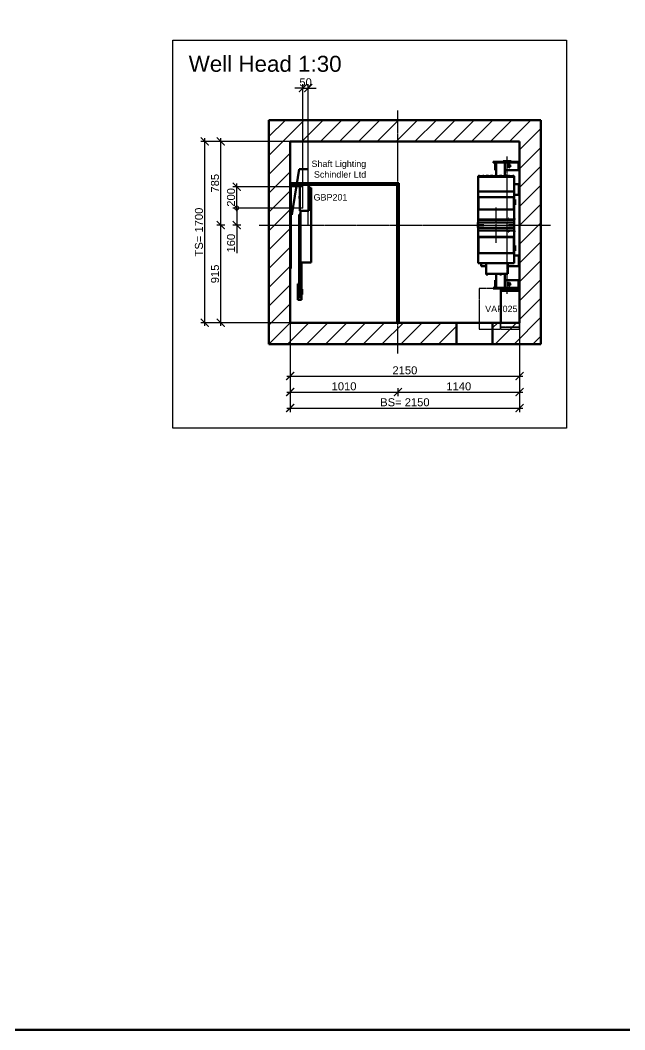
# Model space of a CAD drawing. Header units: millimetres. Extents: x -2854 to 202754, y -48725 to 27067.
# Drawn here: x 60169 to 65832, y -48725 to -39260 of the extents above; entities that cross this region are included whole.
import ezdxf

# ---------------------------------------------------------------- set-up
doc = ezdxf.new("R2010")
doc.units = ezdxf.units.MM
doc.linetypes.add('ACISOTGB', pattern=[9, 4, -1, 1, -1, 1, -1])
doc.linetypes.add('AM_ISO08W050', pattern=[18, 12, -1.5, 3, -1.5])
for name, color, linetype, lineweight in [('AM_0', 7, 'Continuous', 50), ('AM_11', 173, 'ACISOTGB', 25), ('AM_5', 3, 'Continuous', 25), ('AM_8', 1, 'Continuous', 25), ('LDCar-AM_7', 4, 'AM_ISO08W050', 25), ('LDElectricalComponents-AM_0', 7, 'Continuous', 50), ('LDForces-AM_0', 7, 'Continuous', 50), ('LDGear-AM_0', 7, 'Continuous', 50), ('LDGear-AM_7', 4, 'AM_ISO08W050', 25), ('LDGovernor-AM_0', 7, 'Continuous', 50), ('LDShaft-AM_0', 7, 'Continuous', 50), ('LDShaft-AM_5', 3, 'Continuous', 25), ('LDShaft-AM_7', 4, 'AM_ISO08W050', 25)]:
    doc.layers.add(name, color=color, linetype=linetype, lineweight=lineweight)
doc.layers.add('AM_VIEWS', color=1, linetype='Continuous', lineweight=25, plot=False)
doc.styles.add('LD', font='ARIALUNI.ttf')
doc.dimstyles.new('LIFT', dxfattribs={"dimtxt": 2.5, "dimasz": 2.5, "dimexe": 1.25, "dimexo": 0, "dimgap": 0.5, "dimtad": 1, "dimdec": 0, "dimzin": 1, "dimdsep": 46, "dimtxsty": 'LD', "dimblk": 'ARCHTICK', "dimcen": 0, "dimdle": 1, "dimclrd": 3, "dimclre": 3, "dimclrt": 4, "dimadec": 0, "dimazin": 0, "dimtp": 0.1, "dimtm": 0.1, "dimtfac": 0.71, "dimtdec": 0, "dimtix": 1, "dimtmove": 0, "dimatfit": 3, "dimfxl": 1, "dimtolj": 1, "dimarcsym": 0})

# ---------------------------------------------------------------- blocks, each defined once
blk = doc.blocks.new('LD_20260610085844_000001F7')
at = {"layer": 'AM_8'}
for p, q in [((-200, 1567.8), (132.2, 1900)), ((-200, 1744.5), (-44.5, 1900)), ((109, 1700), (309, 1900)), ((285.8, 1700), (485.8, 1900)), ((462.6, 1700), (662.6, 1900)), ((639.3, 1700), (839.3, 1900)), ((816.1, 1700), (1016.1, 1900)), ((992.9, 1700), (1192.9, 1900)), ((1169.7, 1700), (1369.7, 1900)), ((1346.4, 1700), (1546.4, 1900)), ((1523.2, 1700), (1723.2, 1900)), ((1700, 1700), (1900, 1900)), ((1876.8, 1700), (2076.8, 1900)), ((2053.6, 1700), (2253.6, 1900)), ((2150, 1619.7), (2350, 1819.7)), ((2150, 1442.9), (2350, 1642.9)), ((-200, 1391), (0, 1591)), ((2150, 1266.1), (2350, 1466.1)), ((-200, 1214.2), (0, 1414.2)), ((-200, 1037.4), (0, 1237.4)), ((2150, 1089.3), (2350, 1289.3)), ((-200, 860.7), (0, 1060.7)), ((2150, 912.6), (2350, 1112.6)), ((-200, 683.9), (0, 883.9)), ((2150, 735.8), (2350, 935.8)), ((2150, 559), (2350, 759)), ((-200, 507.1), (0, 707.1)), ((2150, 382.2), (2350, 582.2)), ((-200, 330.3), (0, 530.3)), ((2150, 205.5), (2350, 405.5)), ((-200, 153.6), (0, 353.6)), ((2150, 28.7), (2350, 228.7)), ((-200, -23.2), (0, 176.8)), ((-200, -200), (0, 0)), ((-23.2, -200), (176.8, 0)), ((153.6, -200), (353.6, 0)), ((507.1, -200), (707.1, 0)), ((683.9, -200), (883.9, 0)), ((860.7, -200), (1060.7, 0)), ((1037.4, -200), (1237.4, 0)), ((1214.2, -200), (1414.2, 0)), ((1895, -49.5), (1944.5, 0)), ((1921.3, -200), (2121.3, 0)), ((2098.1, -200), (2350, 51.9)), ((330.3, -200), (530.3, 0)), ((1391, -200), (1560, -31)), ((2274.9, -200), (2350, -124.9))]:
    blk.add_line(p, q, dxfattribs=at)
blk = doc.blocks.new('LD_20260610085844_000001F8')
at = {"layer": 'LDShaft-AM_0'}
for p, q in [((0, 1900), (-200, 1900)), ((-200, 1900), (-200, -200)), ((2150, 1900), (0, 1900)), ((2350, 1900), (2150, 1900)), ((2350, -200), (2350, 1900)), ((0, 1700), (0, 1309)), ((0, 0), (0, 1700)), ((0, 1700), (2150, 1700)), ((2150, 299.8), (2150, 1700)), ((2150, 1700), (2150, 0)), ((0, 509), (0, 0)), ((0, 0), (1002, 0)), ((1560, 0), (0, 0)), ((1018, 0), (1972.5, 0)), ((1895, 0), (1560, 0)), ((1560, -200), (1560, 0)), ((2150, 0), (1895, 0)), ((1895, 0), (1895, -200)), ((-200, -200), (0, -200)), ((0, -200), (1560, -200)), ((1560, -200), (1895, -200)), ((1895, -200), (2150, -200)), ((2150, -200), (2350, -200))]:
    blk.add_line(p, q, dxfattribs=at)
blk = doc.blocks.new('LD_20260610085844_000001FA')
at = {"layer": 'LDForces-AM_0'}
for p, q in [((69, 350), (47, 350)), ((69, -350), (69, 350)), ((-29, 133), (-29, -350)), ((-29, -350), (69, -350))]:
    blk.add_line(p, q, dxfattribs=at)
blk = doc.blocks.new('LD_20260610085844_000001FC')
at = {"layer": 'AM_0'}
for p, q in [((0, 170.75), (-177.5, 170.75)), ((-177.5, 170.75), (-177.5, -129)), ((0, -129), (0, 170.75))]:
    blk.add_line(p, q, dxfattribs=at)
at = {"layer": 'AM_11'}
for p, q in [((-178, 191), (-378, 191)), ((-378, 191), (-378, -191)), ((-178, -191), (-178, 191)), ((0, 191), (-178, 191)), ((-178, 191), (-178, 171)), ((0, 171), (0, 191)), ((0, 171), (-178, 171)), ((-178, 171), (-178, -171)), ((-178, 171), (0, 171)), ((0, -171), (0, 171)), ((0, -171), (-178, -171)), ((-178, -171), (-178, -191)), ((-178, -171), (0, -171)), ((0, -191), (0, -171)), ((-378, -191), (-178, -191)), ((-178, -191), (0, -191))]:
    blk.add_line(p, q, dxfattribs=at)
blk = doc.blocks.new('LD_20260610085844_000001FD')
at = {"layer": 'AM_0'}
for p, q in [((-10, 100), (-22, 100)), ((-22, 100), (-22, -676)), ((0, -612.75), (0, -350)), ((-22, -551), (-35, -551)), ((-35, -551), (-35, -701)), ((0, -612.75), (-2, -612.75)), ((-2, -612.75), (-2, -639.25)), ((-2, -639.25), (0, -639.25)), ((0, -601), (0, -621)), ((5, -601), (0, -601)), ((0, -639.25), (0, -612.75)), ((0, -621), (0, -631)), ((5, -621), (0, -621)), ((0, -631), (0, -651)), ((0, -631), (5, -631)), ((0, -676), (0, -639.25)), ((0, -651), (5, -651)), ((5, -621), (5, -601)), ((5, -631), (5, -621)), ((5, -651), (5, -631)), ((-35, -701), (0, -701)), ((-22, -676), (0, -676)), ((0, -701), (0, -676))]:
    blk.add_line(p, q, dxfattribs=at)
blk = doc.blocks.new('LD_20260610085844_00000200')
at = {"layer": 'AM_0'}
for p, q in [((-72, -35), (-72, -45)), ((-72, -45), (-71.5, -45))]:
    blk.add_line(p, q, dxfattribs=at)
blk = doc.blocks.new('LD_20260610085844_00000201')
at = {"layer": 'LDShaft-AM_7'}
for p, q in [((0, -1205), (0, 1075)), ((-1300, 0), (1430, 0))]:
    blk.add_line(p, q, dxfattribs=at)
blk = doc.blocks.new('LD_20260610085844_00000203')
at = {"layer": 'LDElectricalComponents-AM_0'}
for p, q in [((8, 400), (0, 400)), ((0, 400), (0, 384)), ((0, 384), (0, -400)), ((0, 384), (8, 384)), ((1018, 400), (8, 400)), ((8, 400), (8, 384)), ((8, 384), (8, 400)), ((8, -400), (8, 384)), ((8, 384), (1018, 384)), ((1002, 384), (1002, -909)), ((1018, 384), (1002, 384)), ((1018, 384), (1018, 400)), ((1018, -909), (1018, 384)), ((0, -400), (8, -400))]:
    blk.add_line(p, q, dxfattribs=at)
blk = doc.blocks.new('LD_20260610085844_00000206')
at = {"layer": 'LDGovernor-AM_0'}
for p, q in [((-28, 118), (-28, -127)), ((54, -127), (54, 118)), ((-28, 10), (-32, 10)), ((-32, 10), (-32, 9.2)), ((-32, 9.2), (-32, 7.1)), ((-32, 7.1), (-32, 3.8)), ((-32, 3.8), (-32, 0)), ((-32, 0), (-32, -3.8)), ((72, 70), (54, 70)), ((58, 10), (54, 10)), ((58, 9.2), (58, 10)), ((58, 7.1), (58, 9.2)), ((58, 3.8), (58, 7.1)), ((58, 0), (58, 3.8)), ((58, -3.8), (58, 0)), ((72, -50), (72, 70)), ((-32, -3.8), (-32, -7.1)), ((-32, -7.1), (-32, -9.2)), ((-32, -9.2), (-32, -10)), ((-32, -10), (-28, -10)), ((54, -10), (58, -10)), ((71, -30), (54, -30)), ((54, -70), (71, -70)), ((58, -7.1), (58, -3.8)), ((58, -9.2), (58, -7.1)), ((58, -10), (58, -9.2)), ((71, -70), (71, -30)), ((71, -50), (72, -50)), ((-28, -127), (54, -127))]:
    blk.add_line(p, q, dxfattribs=at)
blk = doc.blocks.new('LD_20260610085844_0000020A')
at = {"layer": 'AM_0'}
for p, q in [((-10, 37.5), (-15, 37.5)), ((-15, 37.5), (-15, -37.5)), ((-15, -37.5), (-10, -37.5))]:
    blk.add_line(p, q, dxfattribs=at)
blk = doc.blocks.new('LD_20260610085844_0000020E')
at = {"layer": 'LDForces-AM_0'}
for p, q in [((2107, 1155), (2098.8, 1155)), ((2098.8, 1152.5), (2109, 1152.5)), ((2109, 1152.5), (2098.8, 1152.5)), ((2098.8, 1147.5), (2109, 1147.5)), ((2109, 1147.5), (2098.8, 1147.5)), ((2098.8, 1142.5), (2109, 1142.5)), ((2109, 1142.5), (2098.8, 1142.5)), ((2098.8, 1137.5), (2109, 1137.5)), ((2109, 1137.5), (2098.8, 1137.5)), ((2109, 1152.5), (2107, 1155)), ((2107, 1150), (2109, 1152.5)), ((2109, 1147.5), (2107, 1150)), ((2107, 1145), (2109, 1147.5)), ((2109, 1142.5), (2107, 1145)), ((2107, 1140), (2109, 1142.5)), ((2109, 1137.5), (2107, 1140)), ((2107, 1135), (2109, 1137.5)), ((2098.8, 1132.5), (2109, 1132.5)), ((2109, 1132.5), (2098.8, 1132.5)), ((2098.8, 1127.5), (2109, 1127.5)), ((2109, 1127.5), (2098.8, 1127.5)), ((2098.8, 1122.5), (2109, 1122.5)), ((2109, 1122.5), (2098.8, 1122.5)), ((2098.8, 1117.5), (2109, 1117.5)), ((2109, 1117.5), (2098.8, 1117.5)), ((2098.8, 1112.5), (2109, 1112.5)), ((2109, 1112.5), (2098.8, 1112.5)), ((2098.8, 1107.5), (2109, 1107.5)), ((2109, 1107.5), (2098.8, 1107.5)), ((2098.8, 1105), (2107, 1105)), ((2109, 1132.5), (2107, 1135)), ((2107, 1130), (2109, 1132.5)), ((2109, 1127.5), (2107, 1130)), ((2107, 1125), (2109, 1127.5)), ((2109, 1122.5), (2107, 1125)), ((2107, 1120), (2109, 1122.5)), ((2109, 1117.5), (2107, 1120)), ((2107, 1115), (2109, 1117.5)), ((2109, 1112.5), (2107, 1115)), ((2107, 1110), (2109, 1112.5)), ((2109, 1107.5), (2107, 1110)), ((2107, 1105), (2109, 1107.5)), ((2107, 725), (2098.8, 725)), ((2098.8, 722.5), (2109, 722.5)), ((2109, 722.5), (2098.8, 722.5)), ((2098.8, 717.5), (2109, 717.5)), ((2109, 717.5), (2098.8, 717.5)), ((2098.8, 712.5), (2109, 712.5)), ((2109, 712.5), (2098.8, 712.5)), ((2098.8, 707.5), (2109, 707.5)), ((2109, 707.5), (2098.8, 707.5)), ((2098.8, 702.5), (2109, 702.5)), ((2109, 702.5), (2098.8, 702.5)), ((2098.8, 697.5), (2109, 697.5)), ((2109, 697.5), (2098.8, 697.5)), ((2098.8, 692.5), (2109, 692.5)), ((2109, 692.5), (2098.8, 692.5)), ((2098.8, 687.5), (2109, 687.5)), ((2109, 687.5), (2098.8, 687.5)), ((2098.8, 682.5), (2109, 682.5)), ((2109, 682.5), (2098.8, 682.5)), ((2098.8, 677.5), (2109, 677.5)), ((2109, 677.5), (2098.8, 677.5)), ((2098.8, 675), (2107, 675)), ((2109, 722.5), (2107, 725)), ((2107, 720), (2109, 722.5)), ((2109, 717.5), (2107, 720)), ((2107, 715), (2109, 717.5)), ((2109, 712.5), (2107, 715)), ((2107, 710), (2109, 712.5)), ((2109, 707.5), (2107, 710)), ((2107, 705), (2109, 707.5)), ((2109, 702.5), (2107, 705)), ((2107, 700), (2109, 702.5)), ((2109, 697.5), (2107, 700)), ((2107, 695), (2109, 697.5)), ((2109, 692.5), (2107, 695)), ((2107, 690), (2109, 692.5)), ((2109, 687.5), (2107, 690)), ((2107, 685), (2109, 687.5)), ((2109, 682.5), (2107, 685)), ((2107, 680), (2109, 682.5)), ((2109, 677.5), (2107, 680)), ((2107, 675), (2109, 677.5))]:
    blk.add_line(p, q, dxfattribs=at)
blk = doc.blocks.new('LD_20260610085844_00000213')
at = {"layer": 'AM_0'}
for p, q in [((37.5, 15), (-37.5, 15)), ((-37.5, 15), (-37.5, 8)), ((37.5, 8), (37.5, 15))]:
    blk.add_line(p, q, dxfattribs=at)
blk = doc.blocks.new('LD_20260610085844_00000216')
at = {"layer": 'AM_0'}
for p, q in [((-37.5, -8), (-37.5, -15)), ((-37.5, -15), (37.5, -15)), ((37.5, -15), (37.5, -8))]:
    blk.add_line(p, q, dxfattribs=at)
blk = doc.blocks.new('LD_20260610085844_00000218')
at = {"layer": 'LDCar-AM_7'}
blk.add_line((0, -644), (0, 644), dxfattribs=at)
blk = doc.blocks.new('LD_20260610085844_00000219')
at = {"layer": 'LDGear-AM_0'}
for p, q in [((170, 452), (-170, 452)), ((-170, 452), (-170, 316)), ((-168.2, 456.5), (-168.5, 456.5)), ((-168.5, 456.5), (-168.5, 453.5)), ((168.5, 453.5), (-168.5, 453.5)), ((-168.5, 453.5), (-168.5, 452)), ((168.5, 453.5), (-168.5, 453.5)), ((-168.5, 453.5), (-168.5, 452)), ((168.5, 453.5), (-168.5, 453.5)), ((-168.5, 453.5), (-168.5, 452)), ((-168.5, 452), (168.5, 452)), ((-168.5, 452), (168.5, 452)), ((-168.5, 452), (168.5, 452)), ((-167.3, 456.5), (-168.2, 456.5)), ((-84.1, 457.6), (-167.9, 457.6)), ((-167.9, 457.6), (-167.9, 456.5)), ((-166, 456.5), (-167.3, 456.5)), ((-166.1, 460.7), (-166.5, 460.7)), ((-166.5, 460.7), (-166.5, 457.6)), ((-165.1, 460.7), (-166.1, 460.7)), ((-164.5, 456.5), (-166, 456.5)), ((-163.6, 460.7), (-165.1, 460.7)), ((-163, 456.5), (-164.5, 456.5)), ((-161.8, 460.7), (-163.6, 460.7)), ((-161.7, 456.5), (-163, 456.5)), ((-159.9, 460.7), (-161.8, 460.7)), ((-160.8, 456.5), (-161.7, 456.5)), ((-160.5, 456.5), (-160.8, 456.5)), ((-160.5, 453.5), (-160.5, 456.5)), ((-160.5, 453.5), (-84.1, 453.5)), ((-158.4, 460.7), (-159.9, 460.7)), ((-157.4, 460.7), (-158.4, 460.7)), ((-157, 460.7), (-157.4, 460.7)), ((-157, 457.6), (-157, 460.7)), ((-42.1, 457.6), (-125.9, 457.6)), ((-125.9, 457.6), (-125.9, 453.5)), ((-125.9, 453.5), (-42.1, 453.5)), ((-124.1, 460.7), (-124.5, 460.7)), ((-124.5, 460.7), (-124.5, 457.6)), ((-123.1, 460.7), (-124.1, 460.7)), ((-121.6, 460.7), (-123.1, 460.7)), ((-119.8, 460.7), (-121.6, 460.7)), ((-117.9, 460.7), (-119.8, 460.7)), ((-116.4, 460.7), (-117.9, 460.7)), ((-115.4, 460.7), (-116.4, 460.7)), ((-115, 460.7), (-115.4, 460.7)), ((-115, 457.6), (-115, 460.7)), ((-94.6, 460.7), (-95, 460.7)), ((-95, 460.7), (-95, 457.6)), ((-93.6, 460.7), (-94.6, 460.7)), ((-92.1, 460.7), (-93.6, 460.7)), ((-90.2, 460.7), (-92.1, 460.7)), ((-88.4, 460.7), (-90.2, 460.7)), ((-86.9, 460.7), (-88.4, 460.7)), ((-85.9, 460.7), (-86.9, 460.7)), ((-85.5, 460.7), (-85.9, 460.7)), ((-85.5, 457.6), (-85.5, 460.7)), ((-84.1, 453.5), (-84.1, 457.6)), ((-0.1, 457.6), (-83.9, 457.6)), ((-83.9, 457.6), (-83.9, 453.5)), ((-83.9, 453.5), (-4, 453.5)), ((-82.1, 460.7), (-82.5, 460.7)), ((-82.5, 460.7), (-82.5, 457.6)), ((-82.1, 460.7), (-82.5, 460.7)), ((-82.5, 460.7), (-82.5, 457.6)), ((-81.1, 460.7), (-82.1, 460.7)), ((-81.1, 460.7), (-82.1, 460.7)), ((-79.6, 460.7), (-81.1, 460.7)), ((-79.6, 460.7), (-81.1, 460.7)), ((-77.8, 460.7), (-79.6, 460.7)), ((-77.8, 460.7), (-79.6, 460.7)), ((-75.9, 460.7), (-77.8, 460.7)), ((-75.9, 460.7), (-77.8, 460.7)), ((-74.4, 460.7), (-75.9, 460.7)), ((-74.4, 460.7), (-75.9, 460.7)), ((-73.4, 460.7), (-74.4, 460.7)), ((-73.4, 460.7), (-74.4, 460.7)), ((-73, 460.7), (-73.4, 460.7)), ((-73, 460.7), (-73.4, 460.7)), ((-73, 457.6), (-73, 460.7)), ((-73, 457.6), (-73, 460.7)), ((-52.6, 460.7), (-53, 460.7)), ((-53, 460.7), (-53, 457.6)), ((-51.6, 460.7), (-52.6, 460.7)), ((-50.1, 460.7), (-51.6, 460.7)), ((-48.2, 460.7), (-50.1, 460.7)), ((-46.4, 460.7), (-48.2, 460.7)), ((-44.9, 460.7), (-46.4, 460.7)), ((-43.9, 460.7), (-44.9, 460.7)), ((-43.5, 460.7), (-43.9, 460.7)), ((-43.5, 457.6), (-43.5, 460.7)), ((-42.1, 453.5), (-42.1, 457.6)), ((41.9, 457.6), (-41.9, 457.6)), ((-41.9, 457.6), (-41.9, 453.5)), ((-41.9, 453.5), (-4, 453.5)), ((-40.1, 460.7), (-40.5, 460.7)), ((-40.5, 460.7), (-40.5, 457.6)), ((-39.1, 460.7), (-40.1, 460.7)), ((-37.6, 460.7), (-39.1, 460.7)), ((-35.8, 460.7), (-37.6, 460.7)), ((-33.9, 460.7), (-35.8, 460.7)), ((-32.4, 460.7), (-33.9, 460.7)), ((-31.4, 460.7), (-32.4, 460.7)), ((-31, 460.7), (-31.4, 460.7)), ((-31, 457.6), (-31, 460.7)), ((-10.6, 460.7), (-11, 460.7)), ((-11, 460.7), (-11, 457.6)), ((-10.6, 460.7), (-11, 460.7)), ((-11, 460.7), (-11, 457.6)), ((-9.6, 460.7), (-10.6, 460.7)), ((-9.6, 460.7), (-10.6, 460.7)), ((-8.1, 460.7), (-9.6, 460.7)), ((-8.1, 460.7), (-9.6, 460.7)), ((-6.2, 460.7), (-8.1, 460.7)), ((-6.2, 460.7), (-8.1, 460.7)), ((-4.4, 460.7), (-6.2, 460.7)), ((-4.4, 460.7), (-6.2, 460.7)), ((-2.9, 460.7), (-4.4, 460.7)), ((-2.9, 460.7), (-4.4, 460.7)), ((-3.7, 456.5), (-4, 456.5)), ((-4, 456.5), (-4, 453.5)), ((-2.8, 456.5), (-3.7, 456.5)), ((-1.9, 460.7), (-2.9, 460.7)), ((-1.9, 460.7), (-2.9, 460.7)), ((-1.5, 456.5), (-2.8, 456.5)), ((-1.5, 460.7), (-1.9, 460.7)), ((-1.5, 460.7), (-1.9, 460.7)), ((-1.5, 457.6), (-1.5, 460.7)), ((-1.5, 457.6), (-1.5, 460.7)), ((0, 456.5), (-1.5, 456.5)), ((-0.1, 456.5), (-0.1, 457.6)), ((1.5, 456.5), (0, 456.5)), ((83.9, 457.6), (0.1, 457.6)), ((0.1, 457.6), (0.1, 456.5)), ((1.9, 460.7), (1.5, 460.7)), ((1.5, 460.7), (1.5, 457.6)), ((1.9, 460.7), (1.5, 460.7)), ((1.5, 460.7), (1.5, 457.6)), ((2.8, 456.5), (1.5, 456.5)), ((2.9, 460.7), (1.9, 460.7)), ((2.9, 460.7), (1.9, 460.7)), ((3.7, 456.5), (2.8, 456.5)), ((4.4, 460.7), (2.9, 460.7)), ((4.4, 460.7), (2.9, 460.7)), ((4, 456.5), (3.7, 456.5)), ((4, 453.5), (4, 456.5)), ((4, 453.5), (41.9, 453.5)), ((4, 453.5), (83.9, 453.5)), ((6.2, 460.7), (4.4, 460.7)), ((6.2, 460.7), (4.4, 460.7)), ((8.1, 460.7), (6.2, 460.7)), ((8.1, 460.7), (6.2, 460.7)), ((9.6, 460.7), (8.1, 460.7)), ((9.6, 460.7), (8.1, 460.7)), ((10.6, 460.7), (9.6, 460.7)), ((10.6, 460.7), (9.6, 460.7)), ((11, 460.7), (10.6, 460.7)), ((11, 460.7), (10.6, 460.7)), ((11, 457.6), (11, 460.7)), ((11, 457.6), (11, 460.7)), ((31.4, 460.7), (31, 460.7)), ((31, 460.7), (31, 457.6)), ((32.4, 460.7), (31.4, 460.7)), ((33.9, 460.7), (32.4, 460.7)), ((35.8, 460.7), (33.9, 460.7)), ((37.6, 460.7), (35.8, 460.7)), ((39.1, 460.7), (37.6, 460.7)), ((40.1, 460.7), (39.1, 460.7)), ((40.5, 460.7), (40.1, 460.7)), ((40.5, 457.6), (40.5, 460.7)), ((41.9, 453.5), (41.9, 457.6)), ((125.9, 457.6), (42.1, 457.6)), ((42.1, 457.6), (42.1, 453.5)), ((42.1, 453.5), (125.9, 453.5)), ((43.9, 460.7), (43.5, 460.7)), ((43.5, 460.7), (43.5, 457.6)), ((44.9, 460.7), (43.9, 460.7)), ((46.4, 460.7), (44.9, 460.7)), ((48.2, 460.7), (46.4, 460.7)), ((50.1, 460.7), (48.2, 460.7)), ((51.6, 460.7), (50.1, 460.7)), ((52.6, 460.7), (51.6, 460.7)), ((53, 460.7), (52.6, 460.7)), ((53, 457.6), (53, 460.7)), ((73.4, 460.7), (73, 460.7)), ((73, 460.7), (73, 457.6)), ((73.4, 460.7), (73, 460.7)), ((73, 460.7), (73, 457.6)), ((74.4, 460.7), (73.4, 460.7)), ((74.4, 460.7), (73.4, 460.7)), ((75.9, 460.7), (74.4, 460.7)), ((75.9, 460.7), (74.4, 460.7)), ((77.8, 460.7), (75.9, 460.7)), ((77.8, 460.7), (75.9, 460.7)), ((79.6, 460.7), (77.8, 460.7)), ((79.6, 460.7), (77.8, 460.7)), ((81.1, 460.7), (79.6, 460.7)), ((81.1, 460.7), (79.6, 460.7)), ((82.1, 460.7), (81.1, 460.7)), ((82.1, 460.7), (81.1, 460.7)), ((82.5, 460.7), (82.1, 460.7)), ((82.5, 460.7), (82.1, 460.7)), ((82.5, 457.6), (82.5, 460.7)), ((82.5, 457.6), (82.5, 460.7)), ((83.9, 453.5), (83.9, 457.6)), ((167.9, 457.6), (84.1, 457.6)), ((84.1, 457.6), (84.1, 453.5)), ((84.1, 453.5), (160.5, 453.5)), ((85.9, 460.7), (85.5, 460.7)), ((85.5, 460.7), (85.5, 457.6)), ((86.9, 460.7), (85.9, 460.7)), ((88.4, 460.7), (86.9, 460.7)), ((90.2, 460.7), (88.4, 460.7)), ((92.1, 460.7), (90.2, 460.7)), ((93.6, 460.7), (92.1, 460.7)), ((94.6, 460.7), (93.6, 460.7)), ((95, 460.7), (94.6, 460.7)), ((95, 457.6), (95, 460.7)), ((115.4, 460.7), (115, 460.7)), ((115, 460.7), (115, 457.6)), ((116.4, 460.7), (115.4, 460.7)), ((117.9, 460.7), (116.4, 460.7)), ((119.8, 460.7), (117.9, 460.7)), ((121.6, 460.7), (119.8, 460.7)), ((123.1, 460.7), (121.6, 460.7)), ((124.1, 460.7), (123.1, 460.7)), ((124.5, 460.7), (124.1, 460.7)), ((124.5, 457.6), (124.5, 460.7)), ((125.9, 453.5), (125.9, 457.6)), ((157.4, 460.7), (157, 460.7)), ((157, 460.7), (157, 457.6)), ((158.4, 460.7), (157.4, 460.7)), ((159.9, 460.7), (158.4, 460.7)), ((161.8, 460.7), (159.9, 460.7)), ((160.8, 456.5), (160.5, 456.5)), ((160.5, 456.5), (160.5, 453.5)), ((161.7, 456.5), (160.8, 456.5)), ((163, 456.5), (161.7, 456.5)), ((163.6, 460.7), (161.8, 460.7)), ((164.5, 456.5), (163, 456.5)), ((165.1, 460.7), (163.6, 460.7)), ((166, 456.5), (164.5, 456.5)), ((166.1, 460.7), (165.1, 460.7)), ((167.3, 456.5), (166, 456.5)), ((166.5, 460.7), (166.1, 460.7)), ((166.5, 457.6), (166.5, 460.7)), ((168.2, 456.5), (167.3, 456.5)), ((167.9, 456.5), (167.9, 457.6)), ((168.5, 456.5), (168.2, 456.5)), ((168.5, 453.5), (168.5, 456.5)), ((168.5, 452), (168.5, 453.5)), ((168.5, 452), (168.5, 453.5)), ((168.5, 452), (168.5, 453.5)), ((170, 316), (170, 452)), ((-170, 316), (-170, 263)), ((-170, 316), (170, 316)), ((170, 263), (170, 316)), ((-170, 263), (170, 263)), ((-165.1, 263), (-168.8, 263)), ((-168.8, 263), (-168.8, 145)), ((165.1, 263), (-165.1, 263)), ((-165.1, 263), (-165.1, 145)), ((165.1, 145), (165.1, 263)), ((168.8, 263), (165.1, 263)), ((168.8, 145), (168.8, 263)), ((169, 145), (-169, 145)), ((-169, 145), (-169, 51.5)), ((169, 51.5), (169, 145)), ((-170, 23.2), (-171, 23.2)), ((-171, 23.2), (-171, -23.2)), ((170, 50), (-170, 50)), ((-170, 50), (-170, 25)), ((-170, 25), (170, 25)), ((170, 25), (-170, 25)), ((-170, 25), (-170, 0)), ((-170, -23.2), (-170, 23.2)), ((-170, 0), (-116, 0)), ((-116, 0), (-170, 0)), ((-170, 0), (-170, -25)), ((-169, 51.5), (169, 51.5)), ((168, 51.5), (-168, 51.5)), ((-168, 51.5), (-168, 50)), ((116, 0), (170, 0)), ((170, 0), (116, 0)), ((118.2, 61.5), (116.7, 61.5)), ((116.7, 53.5), (118.2, 53.5)), ((119.8, 61.5), (118.2, 61.5)), ((118.2, 61.5), (118.2, 53.5)), ((118.2, 53.5), (118.2, 61.5)), ((118.2, 53.5), (119.8, 53.5)), ((168, 50), (168, 51.5)), ((170.6, 61.5), (169, 61.5)), ((169, 53.5), (170.6, 53.5)), ((170, 25), (170, 50)), ((170, 0), (170, 25)), ((170, -25), (170, 0)), ((170.6, 53.5), (170.6, 61.5)), ((-171, -23.2), (-170, -23.2)), ((170, -25), (-170, -25)), ((-170, -25), (-170, -50)), ((-170, -25), (170, -25)), ((-170, -50), (170, -50)), ((169, -51.5), (-169, -51.5)), ((-169, -51.5), (-169, -110)), ((-166.8, -50), (-166.8, -51.5)), ((118.2, -53.5), (116.7, -53.5)), ((116.7, -61.5), (118.2, -61.5)), ((118.2, -53.5), (118.2, -61.5)), ((119.8, -53.5), (118.2, -53.5)), ((118.2, -61.5), (118.2, -53.5)), ((118.2, -61.5), (119.8, -61.5)), ((166.8, -51.5), (166.8, -50)), ((169, -110), (169, -51.5)), ((170.6, -53.5), (169, -53.5)), ((169, -61.5), (170.6, -61.5)), ((170, -50), (170, -25)), ((170.6, -61.5), (170.6, -53.5)), ((-169, -110), (169, -110)), ((-164.8, -113), (-168.8, -113)), ((-168.8, -113), (-168.8, -263)), ((-166.8, -110), (-166.8, -113)), ((-164.8, -113), (-164.8, -263)), ((164.8, -113), (-164.8, -113)), ((-121.8, -113), (-121.8, -110)), ((-61.5, -110), (-61.5, -113)), ((61.5, -113), (61.5, -110)), ((121.8, -110), (121.8, -113)), ((164.8, -263), (164.8, -113)), ((168.8, -113), (164.8, -113)), ((166.8, -113), (166.8, -110)), ((168.8, -263), (168.8, -113)), ((170, -263), (-170, -263)), ((-170, -263), (-170, -356)), ((-168.8, -263), (-164.8, -263)), ((-164.8, -263), (164.8, -263)), ((164.8, -263), (168.8, -263)), ((170, -356), (170, -263)), ((-170, -356), (170, -356)), ((-94.5, -356), (-94.5, -463.2)), ((107.9, -456.7), (107.9, -356)), ((-94.5, -463.2), (-93.9, -463.2)), ((-93.9, -463.2), (-92.2, -463.2)), ((-92.6, -456.7), (-86, -456.7)), ((-92.2, -463.2), (-89.6, -463.2)), ((-89.6, -463.2), (-86.5, -463.2)), ((-86.5, -463.2), (-83.4, -463.2)), ((-86, -456.7), (-64.1, -456.7)), ((-83.4, -463.2), (-80.8, -463.2)), ((-80.8, -463.2), (-79.1, -463.2)), ((-79.1, -463.2), (-78.5, -463.2)), ((-78.5, -463.2), (-78.5, -456.7)), ((-64.1, -456.7), (-31.4, -456.7)), ((-31.4, -456.7), (7.1, -456.7)), ((7.1, -456.7), (45.7, -456.7)), ((35.2, -456.7), (35.2, -463.2)), ((35.2, -463.2), (35.9, -463.2)), ((35.9, -463.2), (37.6, -463.2)), ((37.6, -463.2), (40.2, -463.2)), ((40.2, -463.2), (43.2, -463.2)), ((43.2, -463.2), (46.3, -463.2)), ((45.7, -456.7), (78.4, -456.7)), ((46.3, -463.2), (48.9, -463.2)), ((48.9, -463.2), (50.6, -463.2)), ((50.6, -463.2), (51.2, -463.2)), ((51.2, -463.2), (51.2, -456.7)), ((78.4, -456.7), (100.2, -456.7)), ((100.2, -456.7), (107.9, -456.7))]:
    blk.add_line(p, q, dxfattribs=at)
blk = doc.blocks.new('LD_20260610085844_0000021A')
at = {"layer": 'LDGear-AM_7'}
for p, q in [((0, -165), (0, 165)), ((-116, 0), (116, 0))]:
    blk.add_line(p, q, dxfattribs=at)
blk = doc.blocks.new('LD_20260610085844_0000021B')
at = {"layer": 'LDGear-AM_0'}
for p, q in [((218.5, 593), (-28, 593)), ((-28, 593), (-28, 588)), ((-28, 588), (213.5, 588)), ((-10, 588), (-10, 515.5)), ((0, 588), (0, 457.7)), ((80, 460.7), (80, 588)), ((120, 568.5), (114.8, 567.5)), ((125.2, 567.5), (120, 568.5)), ((210.5, 515.5), (210.5, 588)), ((213.5, 588), (213.5, 513)), ((218.5, 513), (218.5, 593)), ((-10, 515.5), (0, 515.5)), ((80, 515.5), (210.5, 515.5)), ((107.5, 560.2), (106.5, 555)), ((106.5, 555), (107.5, 549.8)), ((109.6, 563.3), (107.5, 560.2)), ((107.5, 549.8), (109.6, 546.7)), ((109.6, 564), (109.6, 546)), ((130.4, 564), (109.6, 564)), ((109.6, 546), (130.4, 546)), ((110.5, 564.5), (110.1, 564)), ((110.1, 546), (110.5, 545.5)), ((114.8, 567.5), (110.5, 564.5)), ((110.5, 545.5), (114.8, 542.5)), ((111.7, 558.4), (111, 555)), ((111, 555), (111.7, 551.6)), ((113.6, 561.4), (111.7, 558.4)), ((111.7, 551.6), (113.6, 548.6)), ((116.6, 563.3), (113.6, 561.4)), ((113.6, 548.6), (116.6, 546.7)), ((114.8, 542.5), (120, 541.5)), ((120, 564), (116.6, 563.3)), ((116.6, 546.7), (120, 546)), ((123.4, 563.3), (120, 564)), ((120, 546), (123.4, 546.7)), ((120, 541.5), (125.2, 542.5)), ((126.4, 561.4), (123.4, 563.3)), ((123.4, 546.7), (126.4, 548.6)), ((129.5, 564.5), (125.2, 567.5)), ((125.2, 542.5), (129.5, 545.5)), ((128.3, 558.4), (126.4, 561.4)), ((126.4, 548.6), (128.3, 551.6)), ((129, 555), (128.3, 558.4)), ((128.3, 551.6), (129, 555)), ((129.9, 564), (129.5, 564.5)), ((129.5, 545.5), (129.9, 546)), ((130.4, 546), (130.4, 564)), ((132.5, 560.2), (130.4, 563.3)), ((130.4, 546.7), (132.5, 549.8)), ((133.5, 555), (132.5, 560.2)), ((132.5, 549.8), (133.5, 555)), ((213.5, 513), (218.5, 513)), ((211, 385), (170, 385)), ((211, 285), (211, 385)), ((170, 285), (211, 285)), ((80, -113), (80, -110)), ((80, -110), (80, -110.5)), ((80, -110.5), (80, -113)), ((81.8, -110.5), (81.8, -110)), ((83.5, -110), (81.8, -110)), ((81.8, -113), (81.8, -110.5)), ((81.8, -111), (81.8, -113)), ((92.6, -111), (81.8, -111)), ((82.1, -111), (82.1, -113)), ((92.9, -111), (82.1, -111)), ((83.5, -111), (83.5, -110)), ((92.6, -113), (92.6, -111)), ((92.9, -113), (92.9, -111)), ((108.2, -111), (92.9, -111)), ((108.2, -111.7), (108.2, -111)), ((108.2, -113), (108.2, -111.7)), ((-139, -356), (-139, -385)), ((211, -285), (170, -285)), ((211, -385), (211, -285)), ((-139, -385), (-94.5, -385)), ((0, -456.7), (0, -588)), ((80, -588), (80, -456.7)), ((107.9, -385), (211, -385)), ((0, -515.5), (-10, -515.5)), ((-10, -515.5), (-10, -588)), ((210.5, -515.5), (80, -515.5)), ((107.5, -549.8), (106.5, -555)), ((106.5, -555), (107.5, -560.2)), ((109.6, -546.7), (107.5, -549.8)), ((107.5, -560.2), (109.6, -563.3)), ((109.6, -546), (109.6, -564)), ((130.4, -546), (109.6, -546)), ((109.6, -564), (130.4, -564)), ((110.5, -545.5), (110.1, -546)), ((110.1, -564), (110.5, -564.5)), ((114.8, -542.5), (110.5, -545.5)), ((110.5, -564.5), (114.8, -567.5)), ((111.7, -551.6), (111, -555)), ((111, -555), (111.7, -558.4)), ((113.6, -548.6), (111.7, -551.6)), ((111.7, -558.4), (113.6, -561.4)), ((116.6, -546.7), (113.6, -548.6)), ((113.6, -561.4), (116.6, -563.3)), ((120, -541.5), (114.8, -542.5)), ((114.8, -567.5), (120, -568.5)), ((120, -546), (116.6, -546.7)), ((116.6, -563.3), (120, -564)), ((125.2, -542.5), (120, -541.5)), ((123.4, -546.7), (120, -546)), ((120, -564), (123.4, -563.3)), ((120, -568.5), (125.2, -567.5)), ((126.4, -548.6), (123.4, -546.7)), ((123.4, -563.3), (126.4, -561.4)), ((129.5, -545.5), (125.2, -542.5)), ((125.2, -567.5), (129.5, -564.5)), ((128.3, -551.6), (126.4, -548.6)), ((126.4, -561.4), (128.3, -558.4)), ((129, -555), (128.3, -551.6)), ((128.3, -558.4), (129, -555)), ((129.9, -546), (129.5, -545.5)), ((129.5, -564.5), (129.9, -564)), ((130.4, -564), (130.4, -546)), ((132.5, -549.8), (130.4, -546.7)), ((130.4, -563.3), (132.5, -560.2)), ((133.5, -555), (132.5, -549.8)), ((132.5, -560.2), (133.5, -555)), ((210.5, -588), (210.5, -515.5)), ((218.5, -513), (213.5, -513)), ((213.5, -513), (213.5, -588)), ((218.5, -593), (218.5, -513)), ((213.5, -588), (-28, -588)), ((-28, -588), (-28, -593)), ((-28, -593), (218.5, -593))]:
    blk.add_line(p, q, dxfattribs=at)
blk = doc.blocks.new('_DotSmall')
at = {"color": 0, "linetype": 'ByBlock', "const_width": 0.5}
blk.add_lwpolyline([(-0.0625, 0, 1), (0.0625, 0, 1)], format="xyb", close=True, dxfattribs=at)
blk = doc.blocks.new('_ArchTick')
at = {"color": 0, "linetype": 'ByBlock', "const_width": 0.15}
blk.add_lwpolyline([(-0.5, -0.5), (0.5, 0.5)], dxfattribs=at)
blk = doc.blocks.new('*D2347')
at = {"layer": 'Defpoints', "color": 0, "transparency": 16777216}
for p in [(62197.4, -41021.3), (62234.9, -41021.3), (62234.9, -41181.3)]:
    blk.add_point(p, dxfattribs=at)
at = {"layer": 'LDShaft-AM_5', "color": 3, "lineweight": -2, "transparency": 16777216}
for p, q in [((62234.9, -41021.3), (62159.9, -41021.3)), ((62197.4, -41021.3), (62197.4, -41211.3)), ((62234.9, -41181.3), (62159.9, -41181.3)), ((62197.4, -41181.3), (62197.4, -41444.8))]:
    blk.add_line(p, q, dxfattribs=at)
at = {"layer": 'LDShaft-AM_5', "color": 3, "lineweight": -2, "transparency": 16777216, "xscale": 75, "yscale": 75, "zscale": 75}
for name, p, rotation in [('_DotSmall', (62197.4, -41021.3), 90), ('_ArchTick', (62197.4, -41181.3), 270)]:
    blk.add_blockref(name, p, dxfattribs=dict(at, rotation=rotation))
at = {"layer": 'LDShaft-AM_5', "color": 4, "transparency": 16777216, "insert": (62144.1, -41350.5), "char_height": 75, "attachment_point": 5, "rotation": 90, "style": 'LD'}
blk.add_mtext('\\A1;160', dxfattribs=at)
blk = doc.blocks.new('*D2348')
at = {"layer": 'Defpoints', "color": 0, "transparency": 16777216}
for p in [(62197.4, -40821.3), (62817.4, -40821.3), (62817.4, -41021.3)]:
    blk.add_point(p, dxfattribs=at)
at = {"layer": 'LDShaft-AM_5', "color": 3, "lineweight": -2, "transparency": 16777216}
for p, q in [((62197.4, -41051.3), (62197.4, -40791.3)), ((62817.4, -40821.3), (62159.9, -40821.3)), ((62817.4, -41021.3), (62159.9, -41021.3))]:
    blk.add_line(p, q, dxfattribs=at)
at = {"layer": 'LDShaft-AM_5', "color": 3, "lineweight": -2, "transparency": 16777216, "xscale": 75, "yscale": 75, "zscale": 75}
for name, p, rotation in [('_ArchTick', (62197.4, -40821.3), 90), ('_DotSmall', (62197.4, -41021.3), 270)]:
    blk.add_blockref(name, p, dxfattribs=dict(at, rotation=rotation))
at = {"layer": 'LDShaft-AM_5', "color": 4, "transparency": 16777216, "insert": (62144.1, -40921.3), "char_height": 75, "attachment_point": 5, "rotation": 90, "style": 'LD'}
blk.add_mtext('\\A1;200', dxfattribs=at)
blk = doc.blocks.new('*D2349')
at = {"layer": 'Defpoints', "color": 0, "transparency": 16777216}
for p in [(62867.4, -39896.3), (62817.4, -41021.3), (62867.4, -41181.3)]:
    blk.add_point(p, dxfattribs=at)
at = {"layer": 'LDShaft-AM_5', "color": 3, "lineweight": -2, "transparency": 16777216}
for p, q in [((62817.4, -39896.3), (62742.4, -39896.3)), ((62817.4, -41021.3), (62817.4, -39858.8)), ((62817.4, -39896.3), (62867.4, -39896.3)), ((62867.4, -41181.3), (62867.4, -39858.8)), ((62867.4, -39896.3), (62942.4, -39896.3))]:
    blk.add_line(p, q, dxfattribs=at)
at = {"layer": 'LDShaft-AM_5', "color": 3, "lineweight": -2, "transparency": 16777216, "xscale": 75, "yscale": 75, "zscale": 75}
blk.add_blockref('_ArchTick', (62817.4, -39896.3), dxfattribs=at)
at = {"layer": 'LDShaft-AM_5', "color": 3, "lineweight": -2, "transparency": 16777216, "xscale": 75, "yscale": 75, "zscale": 75, "rotation": 180}
blk.add_blockref('_ArchTick', (62867.4, -39896.3), dxfattribs=at)
at = {"layer": 'LDShaft-AM_5', "color": 4, "transparency": 16777216, "insert": (62842.4, -39843), "char_height": 75, "attachment_point": 5, "style": 'LD'}
blk.add_mtext('\\A1;50', dxfattribs=at)
blk = doc.blocks.new('*D2350')
at = {"layer": 'AM_5', "color": 3, "lineweight": -2, "transparency": 16777216}
for p, q in [((64847.4, -41967.3), (64847.4, -42633.8)), ((62697.4, -42096.3), (62697.4, -42633.8)), ((62667.4, -42596.3), (64877.4, -42596.3))]:
    blk.add_line(p, q, dxfattribs=at)
at = {"layer": 'Defpoints', "color": 0, "transparency": 16777216}
for p in [(64847.4, -41967.3), (62697.4, -42096.3), (64847.4, -42596.3)]:
    blk.add_point(p, dxfattribs=at)
at = {"layer": 'AM_5', "color": 3, "lineweight": -2, "transparency": 16777216, "xscale": 75, "yscale": 75, "zscale": 75, "rotation": 180}
blk.add_blockref('_ArchTick', (62697.4, -42596.3), dxfattribs=at)
at = {"layer": 'AM_5', "color": 3, "lineweight": -2, "transparency": 16777216, "xscale": 75, "yscale": 75, "zscale": 75}
blk.add_blockref('_ArchTick', (64847.4, -42596.3), dxfattribs=at)
at = {"layer": 'AM_5', "color": 4, "transparency": 16777216, "insert": (63772.4, -42543), "char_height": 75, "attachment_point": 5, "style": 'LD'}
blk.add_mtext('\\A1;2150', dxfattribs=at)
blk = doc.blocks.new('*D2351')
at = {"layer": 'Defpoints', "color": 0, "transparency": 16777216}
for p in [(62047.4, -41181.3), (62084.9, -41181.3), (62084.9, -42096.3)]:
    blk.add_point(p, dxfattribs=at)
at = {"layer": 'LDShaft-AM_5', "color": 3, "lineweight": -2, "transparency": 16777216}
for p, q in [((62047.4, -42126.3), (62047.4, -41151.3)), ((62084.9, -41181.3), (62009.9, -41181.3)), ((62084.9, -42096.3), (62009.9, -42096.3))]:
    blk.add_line(p, q, dxfattribs=at)
at = {"layer": 'LDShaft-AM_5', "color": 3, "lineweight": -2, "transparency": 16777216, "xscale": 75, "yscale": 75, "zscale": 75}
for p, rotation in [((62047.4, -41181.3), 90), ((62047.4, -42096.3), 270)]:
    blk.add_blockref('_ArchTick', p, dxfattribs=dict(at, rotation=rotation))
at = {"layer": 'LDShaft-AM_5', "color": 4, "transparency": 16777216, "insert": (61994.1, -41638.8), "char_height": 75, "attachment_point": 5, "rotation": 90, "style": 'LD'}
blk.add_mtext('\\A1;915', dxfattribs=at)
blk = doc.blocks.new('*D2352')
at = {"layer": 'Defpoints', "color": 0, "transparency": 16777216}
for p in [(62047.4, -40396.3), (62084.9, -40396.3), (62084.9, -41181.3)]:
    blk.add_point(p, dxfattribs=at)
at = {"layer": 'LDShaft-AM_5', "color": 3, "lineweight": -2, "transparency": 16777216}
for p, q in [((62084.9, -40396.3), (62009.9, -40396.3)), ((62047.4, -41211.3), (62047.4, -40366.3)), ((62084.9, -41181.3), (62009.9, -41181.3))]:
    blk.add_line(p, q, dxfattribs=at)
at = {"layer": 'LDShaft-AM_5', "color": 3, "lineweight": -2, "transparency": 16777216, "xscale": 75, "yscale": 75, "zscale": 75}
for p, rotation in [((62047.4, -40396.3), 90), ((62047.4, -41181.3), 270)]:
    blk.add_blockref('_ArchTick', p, dxfattribs=dict(at, rotation=rotation))
at = {"layer": 'LDShaft-AM_5', "color": 4, "transparency": 16777216, "insert": (61994.1, -40788.8), "char_height": 75, "attachment_point": 5, "rotation": 90, "style": 'LD'}
blk.add_mtext('\\A1;785', dxfattribs=at)
blk = doc.blocks.new('*D2353')
at = {"layer": 'AM_5', "color": 3, "lineweight": -2, "transparency": 16777216}
for p, q in [((63677.4, -42746.3), (64877.4, -42746.3)), ((63707.4, -42708.8), (63707.4, -42783.8)), ((64847.4, -42708.8), (64847.4, -42783.8))]:
    blk.add_line(p, q, dxfattribs=at)
at = {"layer": 'Defpoints', "color": 0, "transparency": 16777216}
for p in [(63707.4, -42708.8), (64847.4, -42708.8), (64847.4, -42746.3)]:
    blk.add_point(p, dxfattribs=at)
at = {"layer": 'AM_5', "color": 3, "lineweight": -2, "transparency": 16777216, "xscale": 75, "yscale": 75, "zscale": 75, "rotation": 180}
blk.add_blockref('_ArchTick', (63707.4, -42746.3), dxfattribs=at)
at = {"layer": 'AM_5', "color": 3, "lineweight": -2, "transparency": 16777216, "xscale": 75, "yscale": 75, "zscale": 75}
blk.add_blockref('_ArchTick', (64847.4, -42746.3), dxfattribs=at)
at = {"layer": 'AM_5', "color": 4, "transparency": 16777216, "insert": (64277.4, -42693), "char_height": 75, "attachment_point": 5, "style": 'LD'}
blk.add_mtext('\\A1;1140', dxfattribs=at)
blk = doc.blocks.new('*D2354')
at = {"layer": 'Defpoints', "color": 0, "transparency": 16777216}
for p in [(62697.4, -42096.3), (64847.4, -42096.3), (64847.4, -42896.3)]:
    blk.add_point(p, dxfattribs=at)
at = {"layer": 'LDShaft-AM_5', "color": 3, "lineweight": -2, "transparency": 16777216}
for p, q in [((62697.4, -42096.3), (62697.4, -42933.8)), ((64847.4, -42096.3), (64847.4, -42933.8)), ((62667.4, -42896.3), (64877.4, -42896.3))]:
    blk.add_line(p, q, dxfattribs=at)
at = {"layer": 'LDShaft-AM_5', "color": 3, "lineweight": -2, "transparency": 16777216, "xscale": 75, "yscale": 75, "zscale": 75, "rotation": 180}
blk.add_blockref('_ArchTick', (62697.4, -42896.3), dxfattribs=at)
at = {"layer": 'LDShaft-AM_5', "color": 3, "lineweight": -2, "transparency": 16777216, "xscale": 75, "yscale": 75, "zscale": 75}
blk.add_blockref('_ArchTick', (64847.4, -42896.3), dxfattribs=at)
at = {"layer": 'LDShaft-AM_5', "color": 4, "transparency": 16777216, "insert": (63772.4, -42842.5), "char_height": 75, "attachment_point": 5, "style": 'LD'}
blk.add_mtext('\\A1;BS= 2150', dxfattribs=at)
blk = doc.blocks.new('*D2355')
at = {"layer": 'Defpoints', "color": 0, "transparency": 16777216}
for p in [(61897.4, -40396.3), (62697.4, -40396.3), (62697.4, -42096.3)]:
    blk.add_point(p, dxfattribs=at)
at = {"layer": 'LDShaft-AM_5', "color": 3, "lineweight": -2, "transparency": 16777216}
for p, q in [((62697.4, -40396.3), (61859.9, -40396.3)), ((61897.4, -42126.3), (61897.4, -40366.3)), ((62697.4, -42096.3), (61859.9, -42096.3))]:
    blk.add_line(p, q, dxfattribs=at)
at = {"layer": 'LDShaft-AM_5', "color": 3, "lineweight": -2, "transparency": 16777216, "xscale": 75, "yscale": 75, "zscale": 75}
for p, rotation in [((61897.4, -40396.3), 90), ((61897.4, -42096.3), 270)]:
    blk.add_blockref('_ArchTick', p, dxfattribs=dict(at, rotation=rotation))
at = {"layer": 'LDShaft-AM_5', "color": 4, "transparency": 16777216, "insert": (61843.7, -41246.3), "char_height": 75, "attachment_point": 5, "rotation": 90, "style": 'LD'}
blk.add_mtext('\\A1;TS= 1700', dxfattribs=at)
blk = doc.blocks.new('*D2356')
at = {"layer": 'Defpoints', "color": 0, "transparency": 16777216}
for p in [(62697.4, -42708.8), (63707.4, -42708.8), (63707.4, -42746.3)]:
    blk.add_point(p, dxfattribs=at)
at = {"layer": 'LDShaft-AM_5', "color": 3, "lineweight": -2, "transparency": 16777216}
for p, q in [((62667.4, -42746.3), (63737.4, -42746.3)), ((62697.4, -42708.8), (62697.4, -42783.8)), ((63707.4, -42708.8), (63707.4, -42783.8))]:
    blk.add_line(p, q, dxfattribs=at)
at = {"layer": 'LDShaft-AM_5', "color": 3, "lineweight": -2, "transparency": 16777216, "xscale": 75, "yscale": 75, "zscale": 75, "rotation": 180}
blk.add_blockref('_ArchTick', (62697.4, -42746.3), dxfattribs=at)
at = {"layer": 'LDShaft-AM_5', "color": 3, "lineweight": -2, "transparency": 16777216, "xscale": 75, "yscale": 75, "zscale": 75}
blk.add_blockref('_ArchTick', (63707.4, -42746.3), dxfattribs=at)
at = {"layer": 'LDShaft-AM_5', "color": 4, "transparency": 16777216, "insert": (63202.4, -42693), "char_height": 75, "attachment_point": 5, "style": 'LD'}
blk.add_mtext('\\A1;1010', dxfattribs=at)
blk = doc.blocks.new('LD_20260610085844_0000021C')
at = {"layer": 'LDShaft-AM_0'}
for p, q in [((16.6, 1012.7), (85, 1439)), ((85, 1439), (170, 1439))]:
    blk.add_line(p, q, dxfattribs=at)
blk.add_solid([(0, 909), (-0.7, 1015.4), (33.9, 1009.9), (0, 909)], dxfattribs=at)
at = {"layer": 'LDShaft-AM_0', "insert": (200, 1359), "char_height": 60, "width": 1200, "attachment_point": 7, "style": 'LD'}
blk.add_mtext('\\fArial Unicode MS|b0|i0;\\l\\C256;Shaft Lighting\\P Schindler Ltd ', dxfattribs=at)

msp = doc.modelspace()

# ---------------------------------------------------------------- linework, layer by layer
at = {"layer": 'AM_0'}
msp.add_lwpolyline([(-2854.2, -11515), (202753.5, -11515), (202753.5, -48725.1), (-2854.2, -48725.1)], close=True, dxfattribs=at)
at = {"layer": 'AM_VIEWS'}
msp.add_lwpolyline([(61597.4, -39446.3), (65287.4, -39446.3), (65287.4, -43083.8), (61597.4, -43083.8)], close=True, dxfattribs=at)

# ---------------------------------------------------------------- block references
for name, p in [('LD_20260610085844_00000201', (63707.4, -41181.3)), ('LD_20260610085844_000001F7', (62697.4, -42096.3)), ('LD_20260610085844_000001F8', (62697.4, -42096.3)), ('LD_20260610085844_0000021C', (62697.4, -42096.3)), ('LD_20260610085844_0000021B', (64627.4, -41181.3)), ('LD_20260610085844_00000213', (64729.4, -40596.3)), ('LD_20260610085844_00000218', (64729.4, -41181.3)), ('LD_20260610085844_00000203', (62697.4, -41187.3)), ('LD_20260610085844_00000219', (64627.4, -41181.3)), ('LD_20260610085844_00000206', (62817.4, -40921.3)), ('LD_20260610085844_000001FA', (62824.4, -41181.3)), ('LD_20260610085844_0000020E', (62697.4, -42096.3)), ('LD_20260610085844_0000021A', (64627.4, -41181.3)), ('LD_20260610085844_000001FD', (62805.4, -41181.3)), ('LD_20260610085844_0000020A', (62805.4, -41181.3)), ('LD_20260610085844_00000200', (64604.4, -41531.3)), ('LD_20260610085844_000001FC', (64847.4, -41967.3)), ('LD_20260610085844_00000216', (64729.4, -41766.3))]:
    msp.add_blockref(name, p)

# ---------------------------------------------------------------- texts
at = {"layer": 'LDShaft-AM_0', "style": 'LD'}
for s, insert, char_height, attachment_point in [('\\fArial Unicode MS|b0|i0;\\l\\C256;Well Head 1:30', (61747.4, -39746.3), 150, 7), ('\\fArial Unicode MS|b0|i0;\\l\\C7;GBP201 ', (62917.4, -40921.3), 60, 4), ('\\fArial Unicode MS|b0|i0;\\l\\C256;VAF025', (64827.4, -41967.3), 60, 6)]:
    msp.add_mtext(s, dxfattribs=dict(at, insert=insert, char_height=char_height, attachment_point=attachment_point))

# ---------------------------------------------------------------- dimensions: what is measured, and where the dimension line sits
at = {"layer": 'AM_5'}
for base, p1, p2, picture, middle in [((64847.4, -42596.3), (62697.4, -42096.3), (64847.4, -41967.3), '*D2350', (63772.4, -42543)), ((64847.4, -42746.3), (63707.4, -42708.8), (64847.4, -42708.8), '*D2353', (64277.4, -42693))]:
    dim = msp.add_linear_dim(base=base, p1=p1, p2=p2, dimstyle='LIFT', override={"dimscale": 30, "dimtxt": 2.5, "dimtix": 1}, dxfattribs=at)
    dim.commit()
    dim.dimension.update_dxf_attribs({"geometry": picture, "text_midpoint": middle})
at = {"layer": 'LDShaft-AM_5'}
for base, p1, p2, picture, middle in [((62867.4, -39896.3), (62817.4, -41021.3), (62867.4, -41181.3), '*D2349', (62842.4, -39843)), ((63707.4, -42746.3), (62697.4, -42708.8), (63707.4, -42708.8), '*D2356', (63202.4, -42693))]:
    dim = msp.add_linear_dim(base=base, p1=p1, p2=p2, dimstyle='LIFT', override={"dimscale": 30, "dimtxt": 2.5, "dimtix": 1}, dxfattribs=at)
    dim.commit()
    dim.dimension.update_dxf_attribs({"geometry": picture, "text_midpoint": middle})
dim = msp.add_linear_dim(base=(61897.4, -40396.3), p1=(62697.4, -42096.3), p2=(62697.4, -40396.3), angle=90, text='TS= <>', dimstyle='LIFT', override={"dimscale": 30, "dimtxt": 2.5, "dimtix": 1}, dxfattribs=at)
dim.commit()
dim.dimension.update_dxf_attribs({"geometry": '*D2355', "text_midpoint": (61843.7, -41246.3)})
for base, p1, p2, override, picture, middle in [((62047.4, -40396.3), (62084.9, -41181.3), (62084.9, -40396.3), {"dimscale": 30, "dimtxt": 2.5, "dimtix": 1}, '*D2352', (61994.1, -40788.8)), ((62197.4, -40821.3), (62817.4, -41021.3), (62817.4, -40821.3), {"dimscale": 30, "dimtxt": 2.5, "dimblk1": 'DOTSMALL', "dimsah": 1, "dimtix": 1}, '*D2348', (62144.1, -40921.3)), ((62197.4, -41021.3), (62234.9, -41181.3), (62234.9, -41021.3), {"dimscale": 30, "dimtxt": 2.5, "dimjust": 1, "dimblk2": 'DOTSMALL', "dimsah": 1, "dimtix": 0}, '*D2347', (62144.1, -41350.5)), ((62047.4, -41181.3), (62084.9, -42096.3), (62084.9, -41181.3), {"dimscale": 30, "dimtxt": 2.5, "dimtix": 1}, '*D2351', (61994.1, -41638.8))]:
    dim = msp.add_linear_dim(base=base, p1=p1, p2=p2, angle=90, dimstyle='LIFT', override=override, dxfattribs=at)
    dim.commit()
    dim.dimension.update_dxf_attribs({"geometry": picture, "text_midpoint": middle})
dim = msp.add_linear_dim(base=(64847.4, -42896.3), p1=(62697.4, -42096.3), p2=(64847.4, -42096.3), text='BS= <>', dimstyle='LIFT', override={"dimscale": 30, "dimtxt": 2.5, "dimtix": 1}, dxfattribs=at)
dim.commit()
dim.dimension.update_dxf_attribs({"geometry": '*D2354', "text_midpoint": (63772.4, -42842.5)})

doc.saveas('drawing.dxf')
